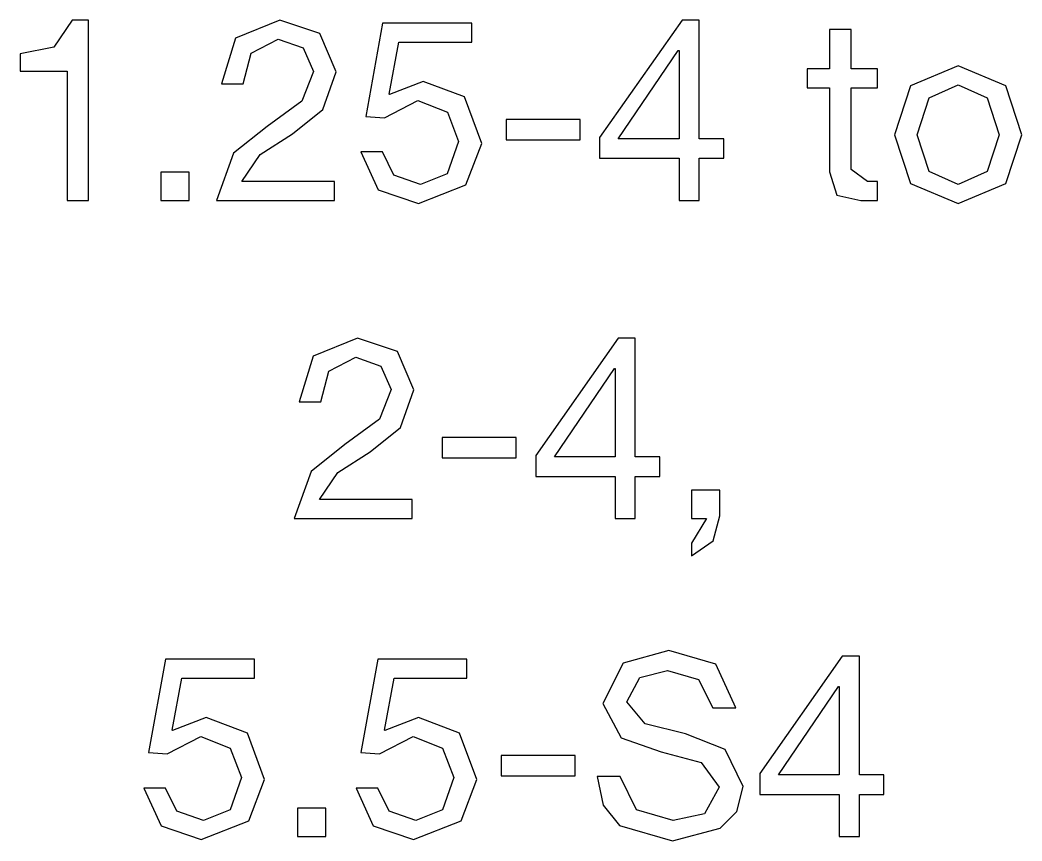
# Model space of a CAD drawing. Extents: x -212 to 220, y 7 to 294.
# Drawn here: x 143.29 to 154.39, y 112.52 to 121.63 of the extents above; entities that cross this region are included whole.
import ezdxf

# ---------------------------------------------------------------- set-up
doc = ezdxf.new("R2010")
doc.units = 0

msp = doc.modelspace()

# ---------------------------------------------------------------- linework, layer by layer
at = {"layer": '1'}
for p, q in [((143.864398, 121.628622), (143.658726, 121.327349)), ((144.046298, 121.628622), (143.864398, 121.628622)), ((144.046298, 119.627714), (144.046298, 121.628622)), ((146.165027, 121.628622), (145.675136, 121.427084)), ((146.607377, 121.480827), (146.165027, 121.628622)), ((150.62366, 121.628622), (149.710023, 120.326378)), ((150.813829, 121.628622), (150.62366, 121.628622)), ((150.813829, 120.309842), (150.813829, 121.628622)), ((147.303973, 121.595549), (147.117939, 120.557888)), ((148.292024, 121.595549), (147.303973, 121.595549)), ((148.292024, 121.384709), (148.292024, 121.595549)), ((152.498477, 121.525269), (152.258699, 121.525269)), ((152.258699, 121.525269), (152.258699, 121.087054)), ((152.498477, 121.087054), (152.498477, 121.525269)), ((145.675136, 121.427084), (145.520107, 120.921689)), ((145.847218, 121.259653), (146.148491, 121.417782)), ((146.148491, 121.417782), (146.423409, 121.318564)), ((146.789277, 121.053981), (146.607377, 121.480827)), ((143.658726, 121.327349), (143.285623, 121.252418)), ((146.423409, 121.318564), (146.537097, 121.058115)), ((147.378387, 120.805935), (147.485874, 121.384709)), ((147.485874, 121.384709), (148.292024, 121.384709)), ((149.916728, 120.309842), (150.582319, 121.289625)), ((150.582319, 121.289625), (150.590588, 121.289625)), ((150.590588, 121.289625), (150.590588, 120.309842)), ((143.285623, 121.252418), (143.285623, 121.062249)), ((145.759885, 120.921689), (145.847218, 121.259653)), ((143.285623, 121.062249), (143.80652, 121.062249)), ((143.80652, 121.062249), (143.80652, 119.627714)), ((152.258699, 121.087054), (152.010652, 121.087054)), ((152.010652, 121.087054), (152.010652, 120.876214)), ((152.791999, 121.087054), (152.498477, 121.087054)), ((152.791999, 120.876214), (152.791999, 121.087054)), ((153.684965, 121.120127), (153.157867, 120.898952)), ((154.212064, 120.898952), (153.684965, 121.120127)), ((146.537097, 121.058115), (146.407906, 120.727387)), ((146.640449, 120.637986), (146.789277, 121.053981)), ((145.520107, 120.921689), (145.759885, 120.921689)), ((147.754591, 120.946494), (147.382521, 120.801801)), ((148.212443, 120.775446), (147.754591, 120.946494)), ((152.010652, 120.876214), (152.258699, 120.876214)), ((152.258699, 120.876214), (152.258699, 119.946041)), ((152.498477, 119.970845), (152.498477, 120.876214)), ((152.498477, 120.876214), (152.791999, 120.876214)), ((153.157867, 120.898952), (152.978033, 120.355317)), ((153.363022, 120.765627), (153.684965, 120.909287)), ((153.684965, 120.909287), (154.006909, 120.765627)), ((154.391897, 120.355317), (154.212064, 120.898952)), ((146.407906, 120.727387), (146.024468, 120.446267)), ((147.324644, 120.545486), (147.696713, 120.735655)), ((147.382521, 120.801801), (147.378387, 120.805935)), ((147.696713, 120.735655), (148.022791, 120.607498)), ((148.403645, 120.260233), (148.212443, 120.775446)), ((153.230214, 120.355317), (153.363022, 120.765627)), ((154.006909, 120.765627), (154.139717, 120.355317)), ((146.305587, 120.367719), (146.640449, 120.637986)), ((147.117939, 120.557888), (147.324644, 120.545486)), ((148.022791, 120.607498), (148.147331, 120.280903)), ((149.492982, 120.524815), (148.674429, 120.524815)), ((148.674429, 120.524815), (148.674429, 120.301574)), ((149.492982, 120.301574), (149.492982, 120.524815)), ((146.024468, 120.446267), (145.653432, 120.150162)), ((145.948504, 120.138793), (146.305587, 120.367719)), ((148.674429, 120.301574), (149.492982, 120.301574)), ((149.710023, 120.326378), (149.710023, 120.094868)), ((150.590588, 120.309842), (149.916728, 120.309842)), ((151.08668, 120.309842), (150.813829, 120.309842)), ((151.08668, 120.094868), (151.08668, 120.309842)), ((152.978033, 120.355317), (153.157867, 119.8153)), ((152.978033, 120.355317), (152.978033, 120.355317)), ((153.363022, 119.948624), (153.230214, 120.355317)), ((153.230214, 120.355317), (153.230214, 120.355317)), ((154.139717, 120.355317), (154.006909, 119.948624)), ((154.212064, 119.8153), (154.391897, 120.355317)), ((148.147331, 120.280903), (148.021757, 119.92382)), ((148.227429, 119.800313), (148.403645, 120.260233)), ((145.653432, 120.150162), (145.462229, 119.627714)), ((145.743349, 119.838554), (145.948504, 120.138793)), ((147.303973, 120.165148), (147.064195, 120.165148)), ((147.064195, 120.165148), (147.255398, 119.74502)), ((147.429547, 119.909351), (147.303973, 120.165148)), ((149.710023, 120.094868), (150.590587, 120.094868)), ((150.590587, 120.094868), (150.590587, 119.627714)), ((150.813829, 119.627714), (150.813829, 120.094868)), ((150.813829, 120.094868), (151.08668, 120.094868)), ((152.680377, 119.838554), (152.498477, 119.970845)), ((153.684965, 119.805481), (153.363022, 119.948624)), ((154.006909, 119.948624), (153.684965, 119.805481)), ((145.161473, 119.941906), (144.847281, 119.941906)), ((144.847281, 119.941906), (144.847281, 119.627714)), ((145.161473, 119.627714), (145.161473, 119.941906)), ((146.772741, 119.838554), (145.743349, 119.838554)), ((146.772741, 119.627714), (146.772741, 119.838554)), ((147.725652, 119.805481), (147.429547, 119.909351)), ((148.021757, 119.92382), (147.725652, 119.805481)), ((152.258699, 119.946041), (152.339314, 119.686109)), ((152.791999, 119.838554), (152.680377, 119.838554)), ((152.791999, 119.627714), (152.791999, 119.838554)), ((147.255398, 119.74502), (147.700847, 119.594642)), ((147.700847, 119.594642), (148.227429, 119.800313)), ((153.157867, 119.8153), (153.684965, 119.594642)), ((153.684965, 119.594642), (154.212064, 119.8153)), ((143.80652, 119.627714), (144.046298, 119.627714)), ((144.847281, 119.627714), (145.161473, 119.627714)), ((145.462229, 119.627714), (146.772741, 119.627714)), ((150.590587, 119.627714), (150.813829, 119.627714)), ((152.339314, 119.686109), (152.605964, 119.627714)), ((152.605964, 119.627714), (152.791999, 119.627714)), ((147.025955, 118.101196), (146.536063, 117.899658)), ((147.468304, 117.953402), (147.025955, 118.101196)), ((149.915694, 118.101196), (149.002057, 116.798953)), ((150.105863, 118.101196), (149.915694, 118.101196)), ((150.105863, 116.782416), (150.105863, 118.101196)), ((147.650205, 117.526555), (147.468304, 117.953402)), ((146.536063, 117.899658), (146.381034, 117.394264)), ((146.708145, 117.732227), (147.009418, 117.890357)), ((147.009418, 117.890357), (147.284336, 117.791138)), ((146.620813, 117.394264), (146.708145, 117.732227)), ((147.284336, 117.791138), (147.398024, 117.530689)), ((149.208762, 116.782416), (149.874354, 117.762199)), ((149.874354, 117.762199), (149.882623, 117.762199)), ((149.882623, 117.762199), (149.882623, 116.782416)), ((147.398024, 117.530689), (147.268834, 117.199961)), ((147.501377, 117.110561), (147.650205, 117.526555)), ((146.381034, 117.394264), (146.620813, 117.394264)), ((147.268834, 117.199961), (146.885395, 116.918842)), ((147.166515, 116.840294), (147.501377, 117.110561)), ((148.785017, 116.99739), (147.966464, 116.99739)), ((147.966464, 116.99739), (147.966464, 116.774148)), ((148.785017, 116.774148), (148.785017, 116.99739)), ((146.885395, 116.918842), (146.514359, 116.622737)), ((146.809431, 116.611368), (147.166515, 116.840294)), ((147.966464, 116.774148), (148.785017, 116.774148)), ((149.002057, 116.798953), (149.002057, 116.567443)), ((149.882623, 116.782416), (149.208762, 116.782416)), ((150.378714, 116.782416), (150.105863, 116.782416)), ((150.378714, 116.567443), (150.378714, 116.782416)), ((146.514359, 116.622737), (146.323157, 116.100289)), ((146.604276, 116.311128), (146.809431, 116.611368)), ((149.002057, 116.567443), (149.882622, 116.567443)), ((149.882622, 116.567443), (149.882622, 116.100289)), ((150.105863, 116.100289), (150.105863, 116.567443)), ((150.105863, 116.567443), (150.378714, 116.567443)), ((151.042238, 116.414481), (150.728046, 116.414481)), ((150.728046, 116.414481), (150.728046, 116.100289)), ((151.042238, 116.129228), (151.042238, 116.414481)), ((147.633668, 116.311128), (146.604276, 116.311128)), ((147.633668, 116.100289), (147.633668, 116.311128)), ((146.323157, 116.100289), (147.633668, 116.100289)), ((149.882622, 116.100289), (150.105863, 116.100289)), ((150.728046, 116.100289), (150.893411, 116.100289)), ((150.893411, 116.100289), (150.728046, 115.827438)), ((150.967308, 115.852243), (151.042238, 116.129228)), ((150.728046, 115.686878), (150.967308, 115.852243)), ((150.728046, 115.827438), (150.728046, 115.686878)), ((150.475866, 114.635782), (149.972022, 114.495739)), ((150.996764, 114.483337), (150.475866, 114.635782)), ((144.89689, 114.540698), (144.710856, 113.503037)), ((145.884942, 114.540698), (144.89689, 114.540698)), ((145.884942, 114.329859), (145.884942, 114.540698)), ((147.25023, 114.540698), (147.064195, 113.503037)), ((148.238281, 114.540698), (147.25023, 114.540698)), ((148.23828, 114.329858), (148.238281, 114.540698)), ((152.399258, 114.573771), (151.485621, 113.271527)), ((152.589427, 114.573771), (152.399258, 114.573771)), ((152.589427, 113.254991), (152.589427, 114.573771)), ((149.972022, 114.495739), (149.744129, 114.048739)), ((150.154439, 114.338127), (150.463464, 114.412541)), ((150.463464, 114.412541), (150.806594, 114.314356)), ((151.220005, 113.99913), (150.996764, 114.483337)), ((144.971304, 113.751084), (145.078791, 114.329859)), ((145.078791, 114.329859), (145.884942, 114.329859)), ((147.324643, 113.751083), (147.43213, 114.329858)), ((147.43213, 114.329858), (148.23828, 114.329858)), ((150.012846, 114.065276), (150.154439, 114.338127)), ((150.806594, 114.314356), (150.96369, 113.99913)), ((151.692326, 113.254991), (152.357917, 114.234774)), ((152.357917, 114.234774), (152.366186, 114.234774)), ((152.366186, 114.234774), (152.366186, 113.254991)), ((150.2149, 113.820847), (150.012846, 114.065276)), ((149.744129, 114.048739), (149.947734, 113.668402)), ((150.96369, 113.99913), (151.220005, 113.99913)), ((145.347508, 113.891643), (144.975438, 113.74695)), ((145.80536, 113.720595), (145.347508, 113.891643)), ((147.700847, 113.891642), (147.328778, 113.746948)), ((148.1587, 113.720594), (147.700847, 113.891642)), ((144.975438, 113.74695), (144.971304, 113.751084)), ((147.328778, 113.746948), (147.324643, 113.751083)), ((150.661901, 113.709742), (150.2149, 113.820847)), ((144.917561, 113.490634), (145.28963, 113.680804)), ((145.28963, 113.680804), (145.615708, 113.552646)), ((145.996563, 113.205382), (145.80536, 113.720595)), ((147.270901, 113.490634), (147.64297, 113.680803)), ((147.64297, 113.680803), (147.969047, 113.552645)), ((148.349902, 113.205381), (148.1587, 113.720594)), ((149.947734, 113.668402), (150.393184, 113.511305)), ((151.101666, 113.53766), (150.661901, 113.709742)), ((145.615708, 113.552646), (145.740248, 113.226052)), ((147.969047, 113.552645), (148.093587, 113.226051)), ((150.393184, 113.511305), (150.834499, 113.39245)), ((151.302687, 113.126834), (151.101666, 113.53766)), ((144.710856, 113.503037), (144.917561, 113.490634)), ((147.064195, 113.503037), (147.270901, 113.490634)), ((149.439239, 113.469965), (148.620686, 113.469965)), ((148.620686, 113.469965), (148.620686, 113.246723)), ((149.439239, 113.246723), (149.439239, 113.469965)), ((150.834499, 113.39245), (151.03397, 113.118565)), ((145.740248, 113.226052), (145.614675, 112.868969)), ((145.820346, 112.745462), (145.996563, 113.205382)), ((148.093587, 113.226051), (147.968014, 112.868968)), ((148.173686, 112.745461), (148.349902, 113.205381)), ((148.620686, 113.246723), (149.439239, 113.246723)), ((149.938432, 113.238455), (149.682118, 113.238455)), ((149.682118, 113.238455), (149.748651, 112.919159)), ((150.117232, 112.867419), (149.938432, 113.238455)), ((151.485621, 113.271527), (151.485621, 113.040018)), ((152.366186, 113.254991), (151.692326, 113.254991)), ((152.862278, 113.254991), (152.589427, 113.254991)), ((152.862278, 113.040018), (152.862278, 113.254991)), ((144.89689, 113.110297), (144.657112, 113.110297)), ((144.657112, 113.110297), (144.848315, 112.690169)), ((145.022464, 112.854499), (144.89689, 113.110297)), ((147.25023, 113.110296), (147.010452, 113.110296)), ((147.010452, 113.110296), (147.201655, 112.690168)), ((147.375803, 112.854498), (147.25023, 113.110296)), ((151.03397, 113.118565), (150.87119, 112.824527)), ((151.231697, 112.85114), (151.302687, 113.126834)), ((151.485621, 113.040018), (152.366185, 113.040018)), ((152.366185, 113.040018), (152.366185, 112.572864)), ((152.589427, 112.572864), (152.589427, 113.040018)), ((152.589427, 113.040018), (152.862278, 113.040018)), ((145.318569, 112.75063), (145.022464, 112.854499)), ((145.614675, 112.868969), (145.318569, 112.75063)), ((146.676623, 112.887056), (146.362431, 112.887056)), ((146.362431, 112.887056), (146.362431, 112.572864)), ((146.676623, 112.572864), (146.676623, 112.887056)), ((147.671909, 112.750629), (147.375803, 112.854498)), ((147.968014, 112.868968), (147.671909, 112.750629)), ((149.748651, 112.919159), (149.92913, 112.69637)), ((150.525475, 112.75063), (150.117232, 112.867419)), ((151.047923, 112.663814), (151.231697, 112.85114)), ((145.293765, 112.539791), (145.820346, 112.745462)), ((147.647104, 112.53979), (148.173686, 112.745461)), ((150.87119, 112.824527), (150.525475, 112.75063)), ((144.848315, 112.690169), (145.293765, 112.539791)), ((147.201655, 112.690168), (147.647104, 112.53979)), ((149.92913, 112.69637), (150.517207, 112.523254)), ((150.517207, 112.523254), (151.047923, 112.663814)), ((146.362431, 112.572864), (146.676623, 112.572864)), ((152.366185, 112.572864), (152.589427, 112.572864))]:
    msp.add_line(p, q, dxfattribs=at)

doc.saveas('drawing.dxf')
